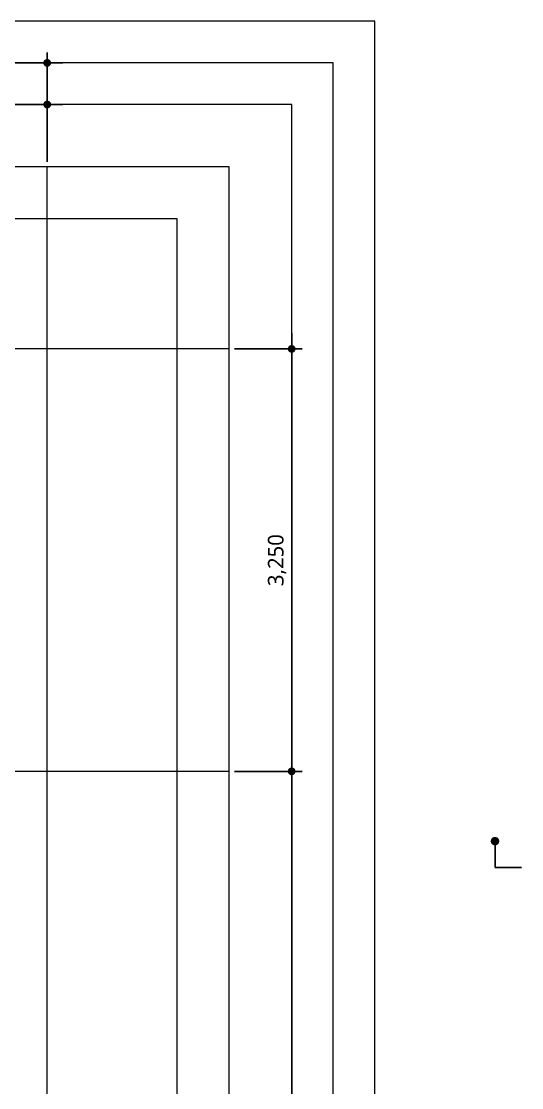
# Model space of a CAD drawing. Header units: millimetres. Extents: x 169673 to 334584, y 156879 to 224061.
# Drawn here: x 279086 to 282933, y 213597 to 221800 of the extents above; entities that cross this region are included whole.
import ezdxf

# ---------------------------------------------------------------- set-up
doc = ezdxf.new("R2010")
doc.units = ezdxf.units.MM
doc.header["$LTSCALE"] = 40
doc.header["$MEASUREMENT"] = 0
doc.linetypes.add('CEN', pattern=[62, 60, -1, 0, -1])
doc.layers.get('0').update_dxf_attribs({"linetype": 'CONTINUOUS'})
doc.layers.add('A-AXIS-LINE', color=1, linetype='CEN', lineweight=15)
doc.layers.add('A-DIMS', color=7, linetype='CONTINUOUS')
doc.layers.add('A-MKXS-LEAD', color=7, linetype='CONTINUOUS')
doc.layers.add('A-XXXX-NPLT', color=144, linetype='CONTINUOUS', lineweight=15, plot=False)
doc.styles.add('HY울릉도L', font='')
doc.styles.add('맑은고딕', font='malgun.ttf')
doc.styles.get('HY울릉도L').set_extended_font_data('HYwulM')
doc.dimstyles.new('CDIM', dxfattribs={"dimtxt": 3, "dimasz": 1.5, "dimexe": 2, "dimexo": 1, "dimgap": 1, "dimtad": 1, "dimdec": 0, "dimrnd": 0.5, "dimzin": 0, "dimdsep": 32, "dimlunit": 6, "dimtxsty": 'HY울릉도L', "dimblk1": '_CIDOT', "dimblk2": '_CIDOT', "dimsah": 1, "dimcen": 5.5, "dimclrd": 2, "dimclre": 2, "dimclrt": 7, "dimadec": 0, "dimazin": 0, "dimtfac": 1, "dimtdec": 0, "dimtix": 1, "dimtmove": 2, "dimatfit": 1, "dimldrblk": '_CIDOT', "dimfxl": 1, "dimtolj": 1, "dimtzin": 0, "dimlwd": -1, "dimarcsym": 0})

# ---------------------------------------------------------------- blocks, each defined once
blk = doc.blocks.new('_CIDOT')
at = {"color": 0, "linetype": 'ByBlock'}
blk.add_line((2, 0), (-1, 0), dxfattribs=at)
at = {"color": 0, "linetype": 'ByBlock', "const_width": 0.5}
blk.add_lwpolyline([(-0.25, 0, 1), (0.25, 0, 1)], format="xyb", close=True, dxfattribs=at)
blk = doc.blocks.new('*D66')
at = {"layer": 'A-DIMS', "lineweight": -2, "transparency": 16777216}
for p, q in [((274535, 220720), (274535, 221560)), ((279285, 220720), (279285, 221560))]:
    blk.add_line(p, q, dxfattribs=at)
at = {"layer": 'A-DIMS', "transparency": 16777216}
blk.add_line((274595, 221480), (279225, 221480), dxfattribs=at)
at = {"layer": 'A-DIMS', "transparency": 16777216, "xscale": 60, "yscale": 60, "zscale": 60, "rotation": 180}
blk.add_blockref('_CIDOT', (274535, 221480), dxfattribs=at)
at = {"layer": 'A-DIMS', "transparency": 16777216, "xscale": 60, "yscale": 60, "zscale": 60}
blk.add_blockref('_CIDOT', (279285, 221480), dxfattribs=at)
at = {"layer": 'A-DIMS', "color": 3, "transparency": 16777216, "insert": (276910, 221592.1), "char_height": 120, "attachment_point": 5, "style": '맑은고딕'}
blk.add_mtext('\\A1;4,750', dxfattribs=at)
blk = doc.blocks.new('*D69')
at = {"layer": 'A-DIMS', "lineweight": -2, "transparency": 16777216}
for p, q in [((278535, 220720), (278535, 221240)), ((279285, 220720), (279285, 221240))]:
    blk.add_line(p, q, dxfattribs=at)
at = {"layer": 'A-DIMS', "transparency": 16777216}
blk.add_line((278595, 221160), (279225, 221160), dxfattribs=at)
at = {"layer": 'A-DIMS', "transparency": 16777216, "xscale": 60, "yscale": 60, "zscale": 60, "rotation": 180}
blk.add_blockref('_CIDOT', (278535, 221160), dxfattribs=at)
at = {"layer": 'A-DIMS', "transparency": 16777216, "xscale": 60, "yscale": 60, "zscale": 60}
blk.add_blockref('_CIDOT', (279285, 221160), dxfattribs=at)
at = {"layer": 'A-DIMS', "color": 3, "transparency": 16777216, "insert": (278910, 221262), "char_height": 120, "attachment_point": 5, "style": '맑은고딕'}
blk.add_mtext('\\A1;750', dxfattribs=at)
blk = doc.blocks.new('*D73')
at = {"layer": 'A-DIMS', "lineweight": -2, "transparency": 16777216}
for p, q in [((280725, 219280), (281245, 219280)), ((280725, 216030), (281245, 216030))]:
    blk.add_line(p, q, dxfattribs=at)
at = {"layer": 'A-DIMS', "transparency": 16777216}
blk.add_line((281165, 216090), (281165, 219220), dxfattribs=at)
at = {"layer": 'A-DIMS', "transparency": 16777216, "xscale": 60, "yscale": 60, "zscale": 60}
for p, rotation in [((281165, 219280), 90), ((281165, 216030), 270)]:
    blk.add_blockref('_CIDOT', p, dxfattribs=dict(at, rotation=rotation))
at = {"layer": 'A-DIMS', "color": 3, "transparency": 16777216, "insert": (281052.9, 217655), "char_height": 120, "attachment_point": 5, "rotation": 90, "style": '맑은고딕'}
blk.add_mtext('\\A1;3,250', dxfattribs=at)
blk = doc.blocks.new('*D74')
at = {"layer": 'A-DIMS', "lineweight": -2, "transparency": 16777216}
for p, q in [((280725, 216030), (281245, 216030)), ((280725, 209380), (281245, 209380))]:
    blk.add_line(p, q, dxfattribs=at)
at = {"layer": 'A-DIMS', "transparency": 16777216}
blk.add_line((281165, 215970), (281165, 209440), dxfattribs=at)
at = {"layer": 'A-DIMS', "transparency": 16777216, "xscale": 60, "yscale": 60, "zscale": 60}
for p, rotation in [((281165, 216030), 90), ((281165, 209380), 270)]:
    blk.add_blockref('_CIDOT', p, dxfattribs=dict(at, rotation=rotation))
at = {"layer": 'A-DIMS', "color": 3, "transparency": 16777216, "insert": (281052.9, 212705), "char_height": 120, "attachment_point": 5, "rotation": 90, "style": '맑은고딕'}
blk.add_mtext('\\A1;6,650', dxfattribs=at)

msp = doc.modelspace()

# ---------------------------------------------------------------- linework, layer by layer
at = {"layer": 'A-AXIS-LINE', "ltscale": 50}
for p, q in [((279285, 207980), (279285, 220680)), ((280685, 219280), (273135, 219280)), ((280685, 216030), (273135, 216030))]:
    msp.add_line(p, q, dxfattribs=at)
at = {"layer": 'A-MKXS-LEAD'}
for p, q in [((282728.4, 215493.3), (282728.4, 215290.7)), ((282728.4, 215290.7), (282933.4, 215290.7))]:
    msp.add_line(p, q, dxfattribs=at)
at = {"layer": 'A-MKXS-LEAD', "const_width": 32}
msp.add_lwpolyline([(282711.8, 215495, 1), (282745, 215491.7, 1)], format="xyb", close=True, dxfattribs=at)
at = {"layer": 'A-XXXX-NPLT'}
for points in [[(281805, 221800), (272015, 221800), (272015, 206860), (281805, 206860)], [(281485, 221480), (272335, 221480), (272335, 207180), (281485, 207180)], [(281165, 221160), (272655, 221160), (272655, 207500), (281165, 207500)], [(280685, 220680), (273135, 220680), (273135, 207980), (280685, 207980)], [(280285, 220280), (273535, 220280), (273535, 208380), (280285, 208380)], [(280285, 220280), (273535, 220280), (273535, 208380), (280285, 208380), (280285, 209680), (278085, 209680), (278085, 210910), (280285, 210910)]]:
    msp.add_lwpolyline(points, close=True, dxfattribs=at)

# ---------------------------------------------------------------- dimensions: what is measured, and where the dimension line sits
at = {"layer": 'A-DIMS'}
for base, p1, picture, middle in [((279285, 221480), (274535, 220680), '*D66', (276910, 221592.1)), ((279285, 221160), (278535, 220680), '*D69', (278910, 221262))]:
    dim = msp.add_linear_dim(base=base, p1=p1, p2=(279285, 220680), dimstyle='CDIM', override={"dimscale": 40, "dimtxsty": '맑은고딕', "dimclrd": 256, "dimclre": 256, "dimclrt": 3}, dxfattribs=at)
    dim.commit()
    dim.dimension.update_dxf_attribs({"geometry": picture, "text_midpoint": middle})
for base, p2, angle, picture, middle in [((281165, 219280), (280685, 219280), 270, '*D73', (281052.9, 217655)), ((281165, 209380), (280685, 209380), 90, '*D74', (281052.9, 212705))]:
    dim = msp.add_linear_dim(base=base, p1=(280685, 216030), p2=p2, angle=angle, dimstyle='CDIM', override={"dimscale": 40, "dimtxsty": '맑은고딕', "dimclrd": 256, "dimclre": 256, "dimclrt": 3}, dxfattribs=at)
    dim.commit()
    dim.dimension.update_dxf_attribs({"geometry": picture, "text_midpoint": middle})

doc.saveas('drawing.dxf')
